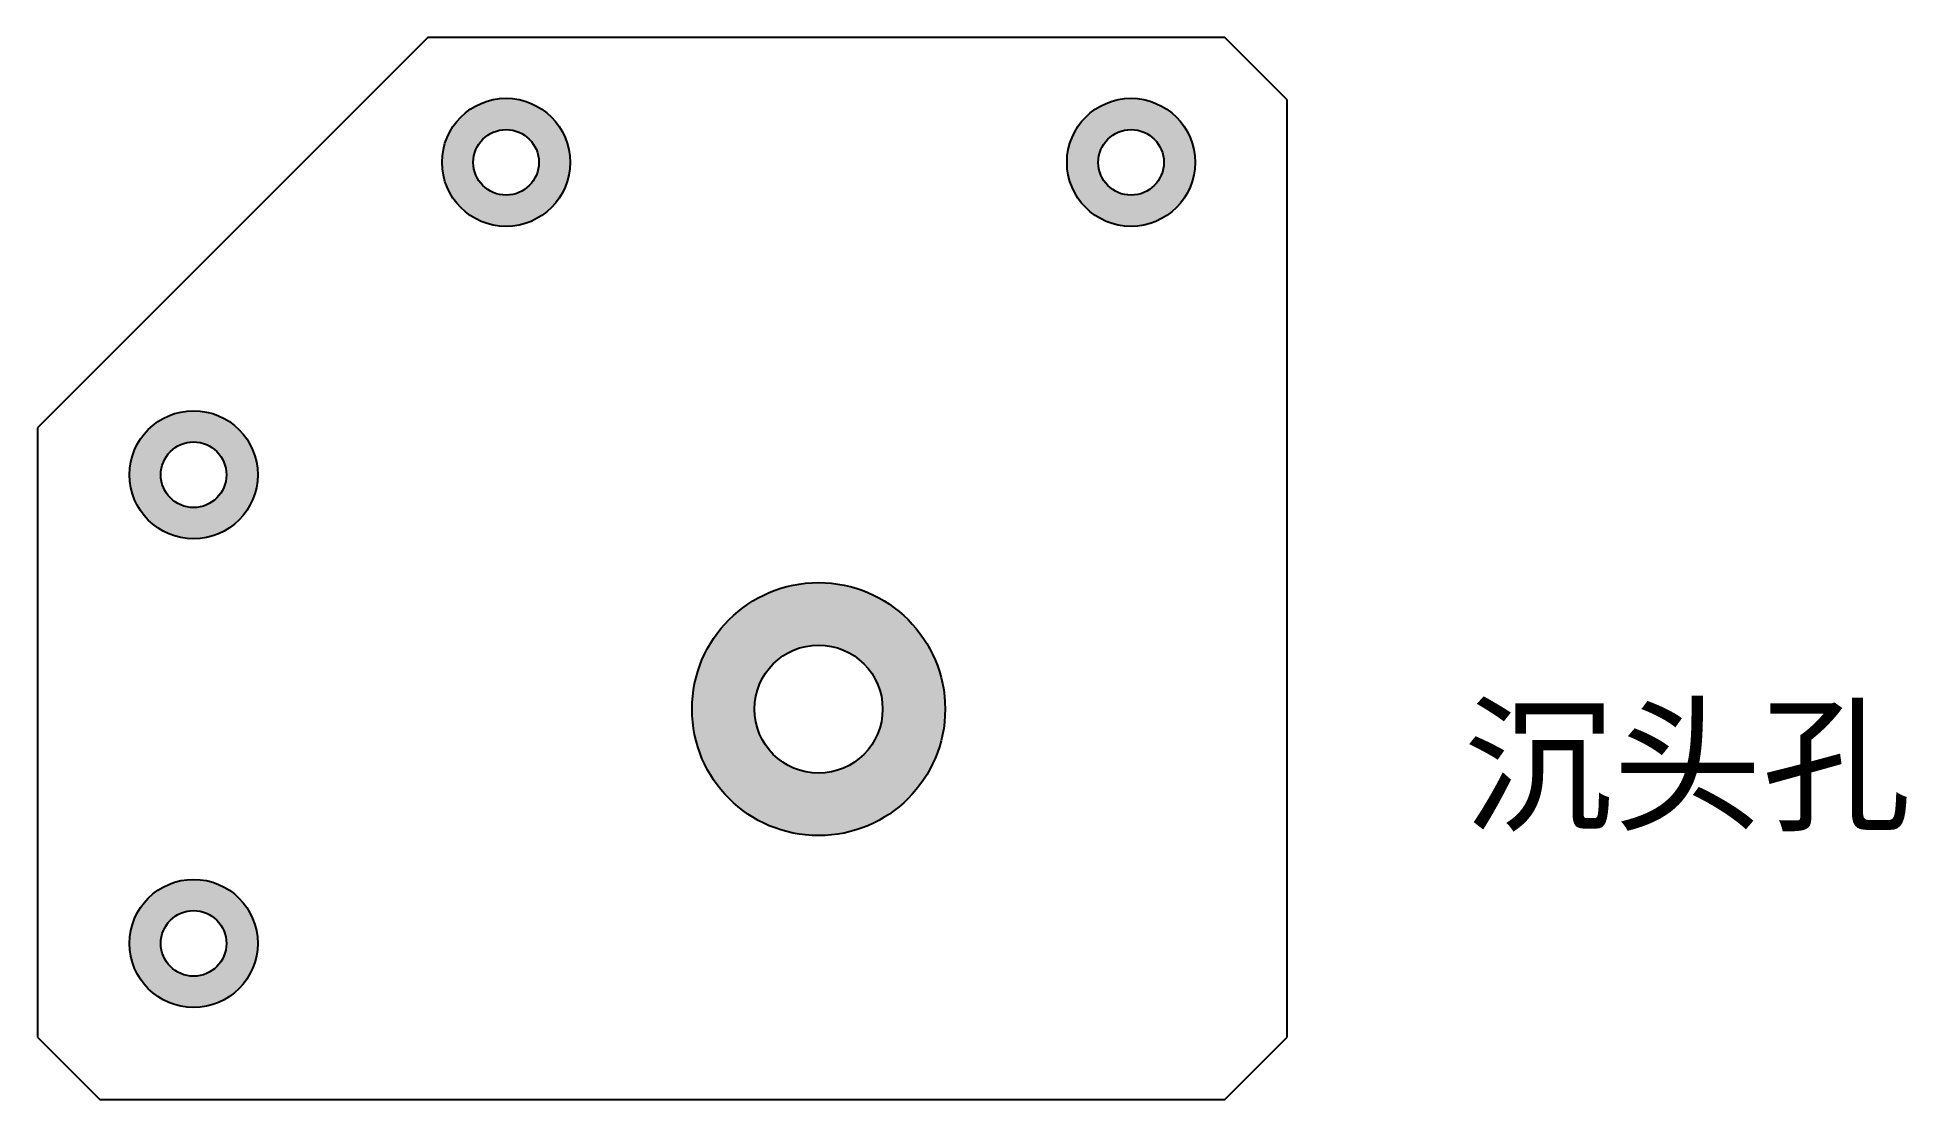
# Model space of a CAD drawing. Header units: millimetres. Extents: x -50 to 70, y -25 to 43.
import ezdxf

# ---------------------------------------------------------------- set-up
doc = ezdxf.new("R2010")
doc.units = ezdxf.units.MM

msp = doc.modelspace()

# ---------------------------------------------------------------- hatches: boundary and pattern name
h = msp.add_hatch(color=3)
h.dxf.hatch_style = 1
h.paths.add_polyline_path([(-44.1, 15, 1), (-35.9, 15, 1)])
h.paths.add_polyline_path([(-37.9, 15, -1), (-42.1, 15, -1)], flags=16)
h.paths.add_polyline_path([(-44.1, -15, 1), (-35.9, -15, 1)])
h.paths.add_polyline_path([(-37.9, -15, -1), (-42.1, -15, -1)], flags=16)
h.paths.add_polyline_path([(-15.9, 35, 1), (-24.1, 35, 1)])
h.paths.add_polyline_path([(-22.1, 35, -1), (-17.9, 35, -1)], flags=16)
h.paths.add_polyline_path([(24.1, 35, 1), (15.9, 35, 1)])
h.paths.add_polyline_path([(17.9, 35, -1), (22.1, 35, -1)], flags=16)
h.paths.add_polyline_path([(-8.1, 0, 1), (8.1, 0, 1)])
h.paths.add_polyline_path([(4.1, 0, -1), (-4.1, 0, -1)], flags=16)

# ---------------------------------------------------------------- linework, layer by layer
at = {"color": 7, "linetype": 'Continuous', "lineweight": 25}
for p, q in [((-25, 43), (-50, 18)), ((26, 43), (-25, 43)), ((30, 39), (26, 43)), ((30, -21), (30, 39)), ((-50, 18), (-50, -21)), ((-50, -21), (-46, -25)), ((26, -25), (30, -21)), ((-46, -25), (26, -25))]:
    msp.add_line(p, q, dxfattribs=at)
for centre, radius in [((-20, 35), 4.1), ((20, 35), 4.1), ((-20, 35), 2.1), ((20, 35), 2.1), ((-40, 15), 4.1), ((-40, 15), 2.1), ((0, 0), 8.1), ((0, 0), 4.1), ((-40, -15), 4.1), ((-40, -15), 2.1)]:
    msp.add_circle(centre, radius, dxfattribs=at)

# ---------------------------------------------------------------- texts
at = {"insert": (41.28, -0.07), "char_height": 7, "attachment_point": 1}
msp.add_mtext_dynamic_manual_height_columns('{\\fSimSun|b0|i0|c134|p2;\\C3;沉头孔}', width=50.5685, gutter_width=17.5, heights=[0], dxfattribs=at)

doc.saveas('drawing.dxf')
